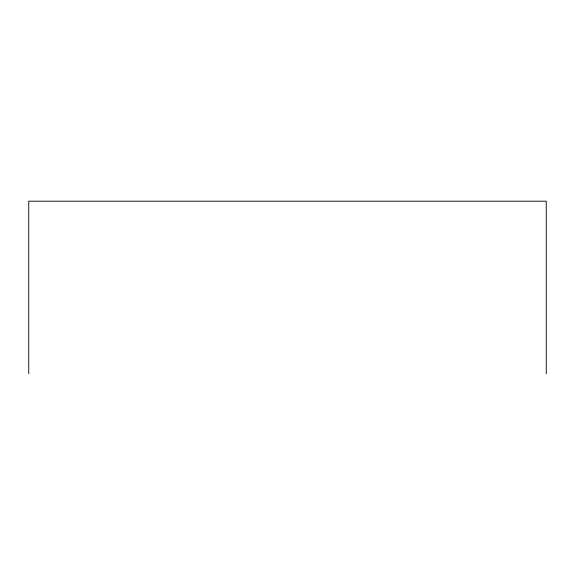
<?xml version="1.0" encoding="UTF-8"?>
<svg xmlns="http://www.w3.org/2000/svg" width="575" height="575" viewBox="0 0 575 575"><rect width="100%" height="100%" fill="white"/><g stroke="black" fill="none" stroke-linecap="round" stroke-linejoin="round"><path stroke-width="0.86" d="M546.25 373.8L546.25 201.2L28.75 201.2L28.75 373.8"/></g></svg>
